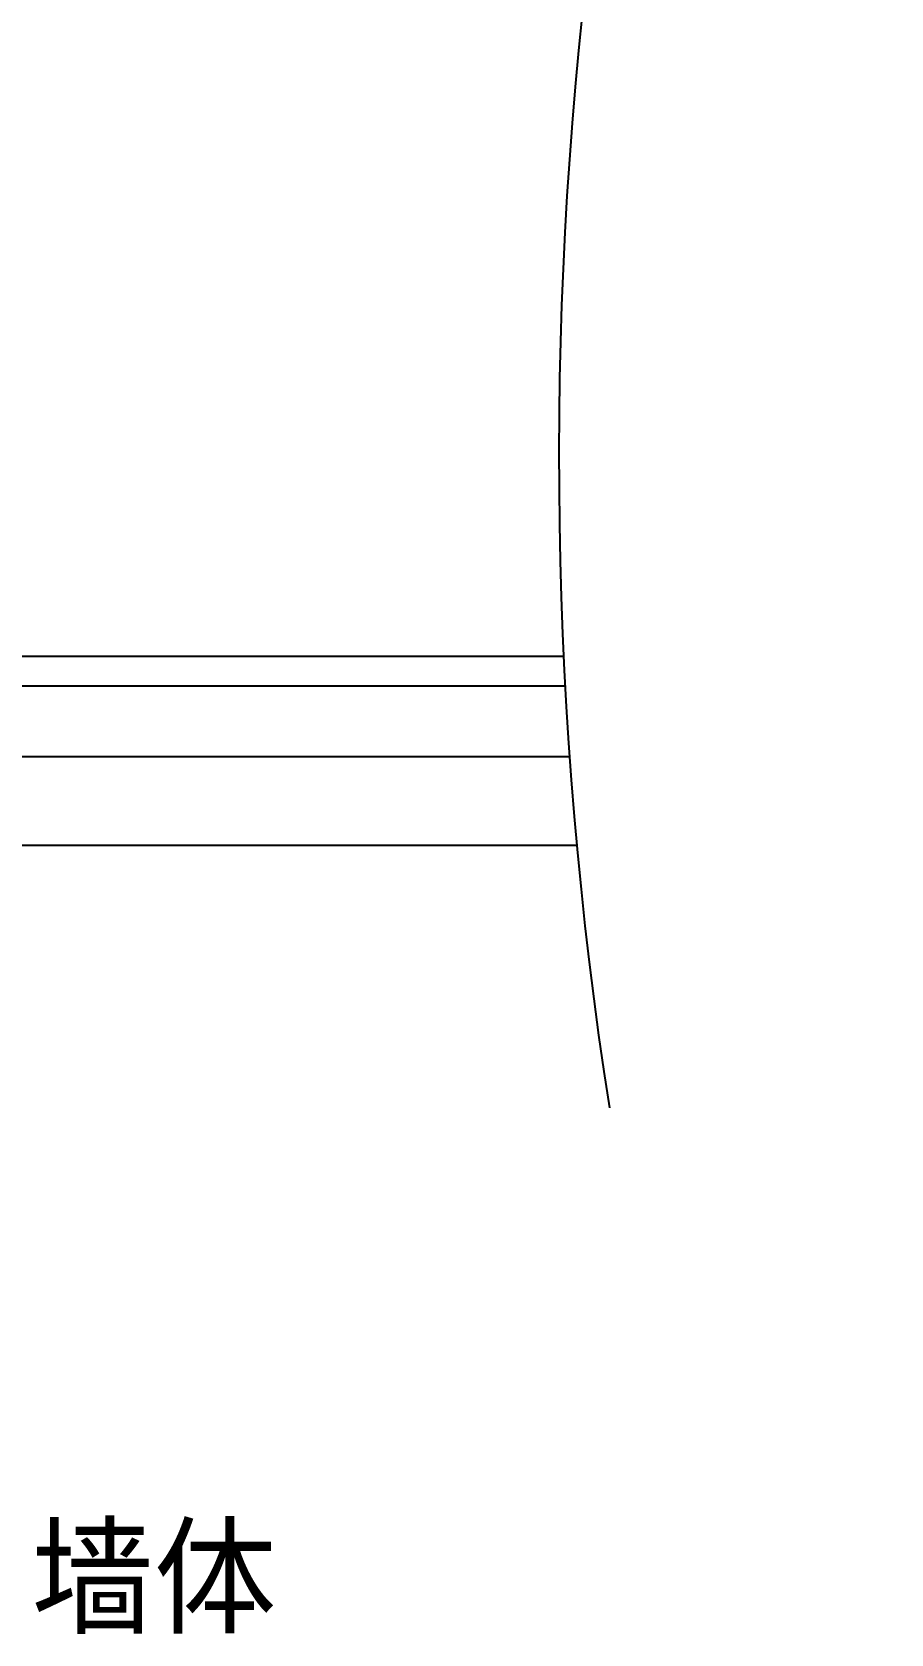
# Model space of a CAD drawing. Header units: metres. Extents: x 80 to 5348, y 323 to 6956.
# Drawn here: x 4764 to 5310, y 495 to 1512 of the extents above; entities that cross this region are included whole.
import ezdxf

# ---------------------------------------------------------------- set-up
doc = ezdxf.new("R2010")
doc.units = ezdxf.units.M
for name, color, linetype in [('2', 2, 'Continuous'), ('3', 3, 'Continuous'), ('4', 4, 'Continuous'), ('BH', 3, 'Continuous'), ('DIM', 3, 'Continuous')]:
    doc.layers.add(name, color=color, linetype=linetype)

msp = doc.modelspace()

# ---------------------------------------------------------------- hatches: boundary and pattern name
at = {"layer": 'BH'}
h = msp.add_hatch(dxfattribs=at)
h.set_pattern_fill('AR-CONC', scale=50)
h.paths.add_polyline_path([(4570.55, 1977.94), (4401.8, 1977.94), (4401.8, 1115.44), (5102.23, 1115.44, -0.08), (5202.14, 1977.94)])
h = msp.add_hatch(dxfattribs=at)
h.set_pattern_fill('ANSI31', scale=600)
h.paths.add_polyline_path([(5202.14, 1977.94), (4570.55, 1977.94), (4401.8, 1977.94), (4401.8, 1115.44), (5102.23, 1115.44, -0.08)])

# ---------------------------------------------------------------- linework, layer by layer
at = {"layer": '2'}
msp.add_lwpolyline([(5102.23, 1115.44), (4401.8, 1115.44), (4401.8, 1977.94), (4570.55, 1977.94), (5202.14, 1977.94)], dxfattribs=at)
at = {"layer": '3'}
for p, q in [((5103.18, 1096.69), (4383.05, 1096.69)), ((5110.61, 995.44), (4435.72, 995.44))]:
    msp.add_line(p, q, dxfattribs=at)
at = {"layer": '4'}
msp.add_line((5106, 1051.69), (4259.6, 1051.69), dxfattribs=at)
at = {"layer": 'BH'}
msp.add_arc((7780.49, 1242.23), 2681.26, 157.11, 188.87, dxfattribs=at)

# ---------------------------------------------------------------- texts
at = {"layer": 'DIM'}
msp.add_text('墙体', height=60, dxfattribs=at).set_placement((4763.75, 501.03))

doc.saveas('drawing.dxf')
